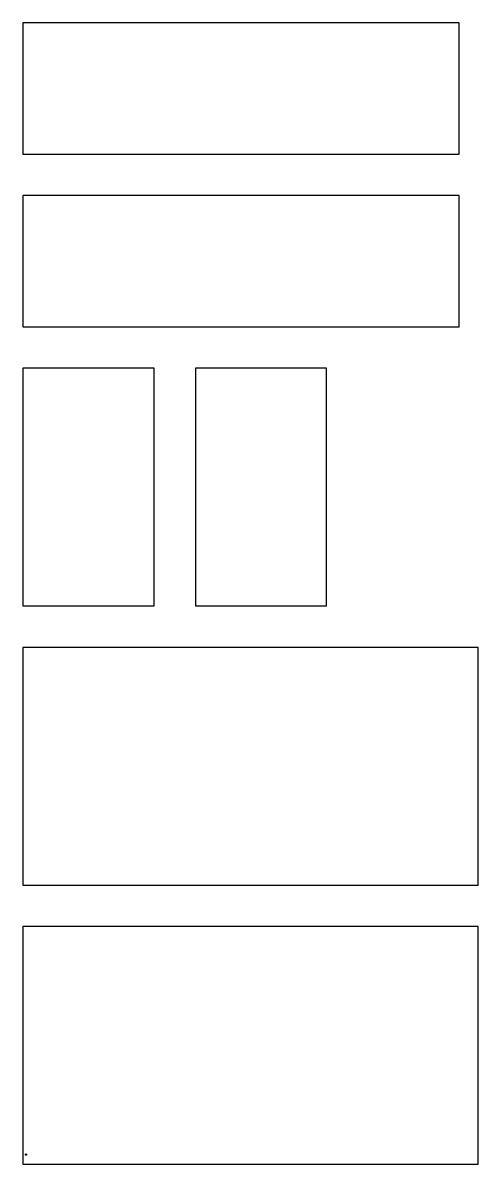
# Model space of a CAD drawing. Header units: millimetres. Extents: x 0 to 715, y 0 to 1791.
import ezdxf

# ---------------------------------------------------------------- set-up
doc = ezdxf.new("R2010")
doc.units = ezdxf.units.MM

msp = doc.modelspace()

# ---------------------------------------------------------------- linework, layer by layer
at = {"layer": 'CORTE Caras'}
for points in [[(0, 1585), (685, 1585), (685, 1791), (0, 1791), (0, 1585)], [(0, 1314), (685, 1314), (685, 1520), (0, 1520), (0, 1314)], [(0, 876), (206, 876), (206, 1249), (0, 1249), (0, 876)], [(271, 876), (477, 876), (477, 1249), (271, 1249), (271, 876)], [(0, 438), (715, 438), (715, 811), (0, 811), (0, 438)], [(0, 0), (715, 0), (715, 373), (0, 373), (0, 0)]]:
    msp.add_lwpolyline(points, close=True, dxfattribs=at)
at = {"layer": 'MyLayer'}
msp.add_circle((5, 15), 1, dxfattribs=at)

doc.saveas('drawing.dxf')
